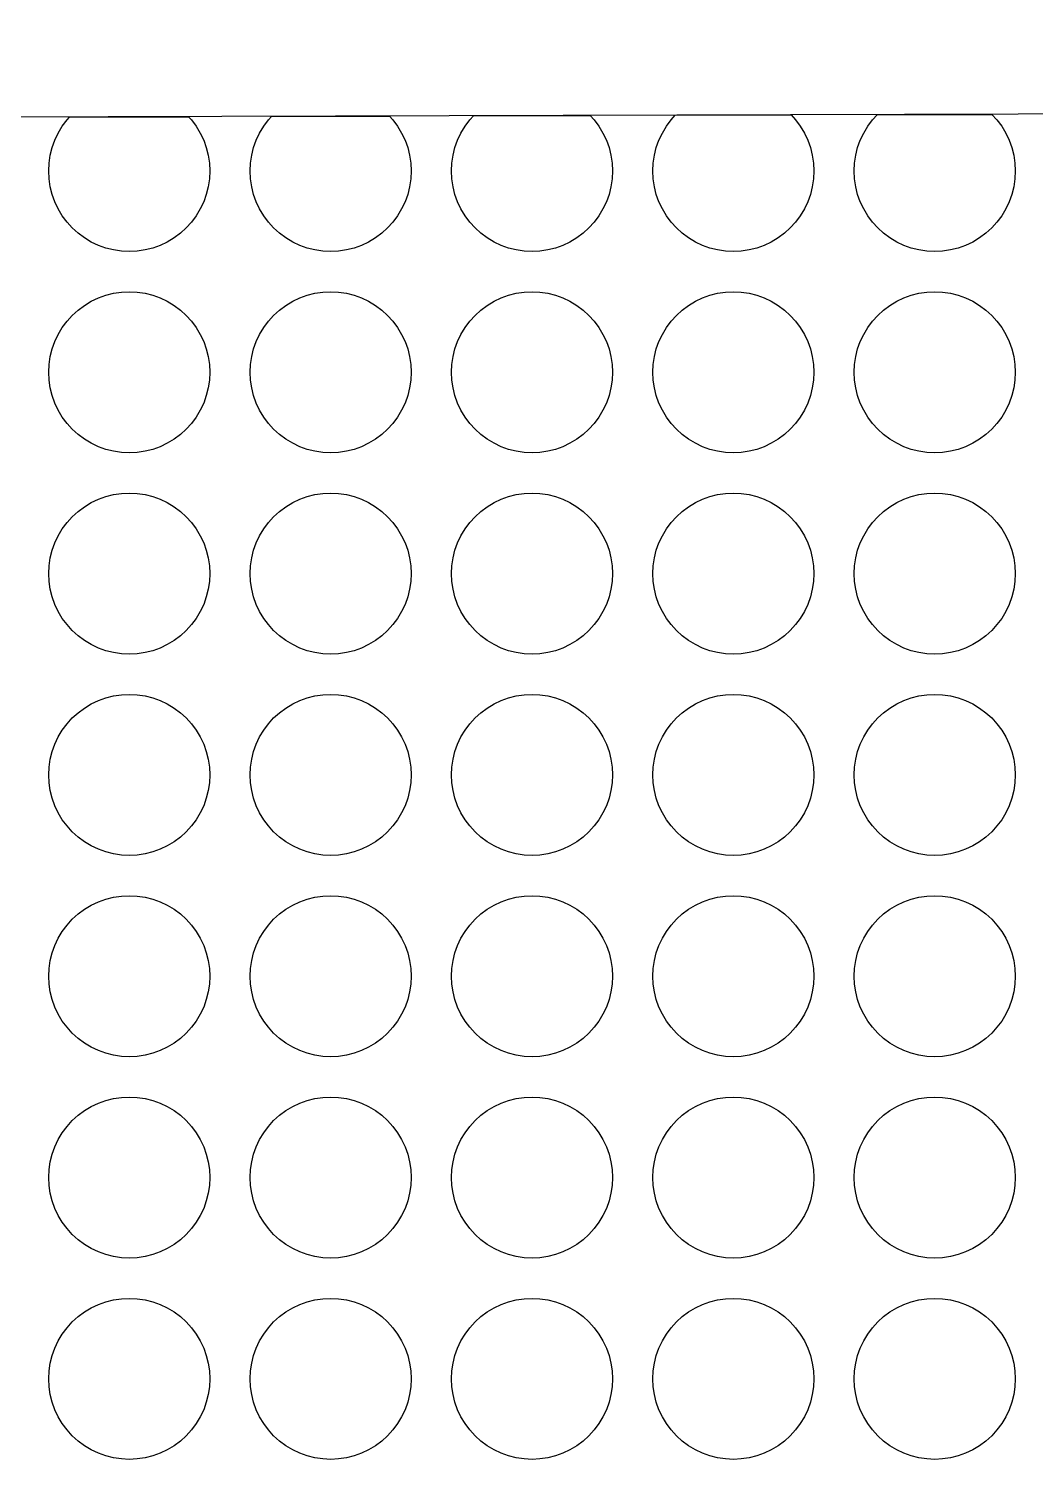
# Model space of a CAD drawing. Header units: millimetres. Extents: x 13 to 136, y -291 to -203.
# Drawn here: x 50.22 to 62.72, y -228.59 to -210.82 of the extents above; entities that cross this region are included whole.
import ezdxf

# ---------------------------------------------------------------- set-up
doc = ezdxf.new("R2010")
doc.units = ezdxf.units.MM
doc.layers.add('background', color=7, linetype='Continuous')
doc.layers.add('outline_2', color=3, linetype='Continuous')

msp = doc.modelspace()

# ---------------------------------------------------------------- linework, layer by layer
at = {"layer": 'background'}
for points in [[(52.202, -211.917), (52.239, -211.957), (52.297, -212.035), (52.347, -212.12), (52.389, -212.208), (52.422, -212.301), (52.446, -212.396), (52.461, -212.493), (52.466, -212.591), (52.461, -212.689), (52.446, -212.786), (52.422, -212.881), (52.389, -212.974), (52.347, -213.062), (52.297, -213.147), (52.239, -213.225), (52.173, -213.298), (52.1, -213.364), (52.021, -213.422), (51.937, -213.473), (51.848, -213.515), (51.756, -213.548), (51.661, -213.572), (51.564, -213.586), (51.466, -213.591), (51.368, -213.586), (51.27, -213.572), (51.175, -213.548), (51.083, -213.515), (50.994, -213.473), (50.91, -213.422), (50.831, -213.364), (50.758, -213.298), (50.693, -213.225), (50.634, -213.147), (50.584, -213.062), (50.542, -212.974), (50.509, -212.881), (50.485, -212.786), (50.47, -212.689), (50.466, -212.591), (50.47, -212.493), (50.485, -212.396), (50.509, -212.301), (50.542, -212.208), (50.584, -212.12), (50.634, -212.035), (50.693, -211.957), (50.725, -211.921)], [(54.696, -211.909), (54.739, -211.957), (54.797, -212.035), (54.847, -212.12), (54.889, -212.208), (54.922, -212.301), (54.946, -212.396), (54.961, -212.493), (54.966, -212.591), (54.961, -212.689), (54.946, -212.786), (54.922, -212.881), (54.889, -212.974), (54.847, -213.062), (54.797, -213.147), (54.739, -213.225), (54.673, -213.298), (54.6, -213.364), (54.521, -213.422), (54.437, -213.473), (54.348, -213.515), (54.256, -213.548), (54.161, -213.572), (54.064, -213.586), (53.966, -213.591), (53.868, -213.586), (53.77, -213.572), (53.675, -213.548), (53.583, -213.515), (53.494, -213.473), (53.41, -213.422), (53.331, -213.364), (53.258, -213.298), (53.193, -213.225), (53.134, -213.147), (53.084, -213.062), (53.042, -212.974), (53.009, -212.881), (52.985, -212.786), (52.97, -212.689), (52.966, -212.591), (52.97, -212.493), (52.985, -212.396), (53.009, -212.301), (53.042, -212.208), (53.084, -212.12), (53.134, -212.035), (53.193, -211.957), (53.232, -211.914)], [(57.189, -211.902), (57.239, -211.957), (57.297, -212.035), (57.347, -212.12), (57.389, -212.208), (57.422, -212.301), (57.446, -212.396), (57.461, -212.493), (57.466, -212.591), (57.461, -212.689), (57.446, -212.786), (57.422, -212.881), (57.389, -212.974), (57.347, -213.062), (57.297, -213.147), (57.239, -213.225), (57.173, -213.298), (57.1, -213.364), (57.021, -213.422), (56.937, -213.473), (56.848, -213.515), (56.756, -213.548), (56.661, -213.572), (56.564, -213.586), (56.466, -213.591), (56.368, -213.586), (56.27, -213.572), (56.175, -213.548), (56.083, -213.515), (55.994, -213.473), (55.91, -213.422), (55.831, -213.364), (55.758, -213.298), (55.693, -213.225), (55.634, -213.147), (55.584, -213.062), (55.542, -212.974), (55.509, -212.881), (55.485, -212.786), (55.47, -212.689), (55.466, -212.591), (55.47, -212.493), (55.485, -212.396), (55.509, -212.301), (55.542, -212.208), (55.584, -212.12), (55.634, -212.035), (55.693, -211.957), (55.738, -211.906)], [(59.683, -211.895), (59.739, -211.957), (59.797, -212.035), (59.847, -212.12), (59.889, -212.208), (59.922, -212.301), (59.946, -212.396), (59.961, -212.493), (59.966, -212.591), (59.961, -212.689), (59.946, -212.786), (59.922, -212.881), (59.889, -212.974), (59.847, -213.062), (59.797, -213.147), (59.739, -213.225), (59.673, -213.298), (59.6, -213.364), (59.521, -213.422), (59.437, -213.473), (59.348, -213.515), (59.256, -213.548), (59.161, -213.572), (59.064, -213.586), (58.966, -213.591), (58.868, -213.586), (58.77, -213.572), (58.675, -213.548), (58.583, -213.515), (58.494, -213.473), (58.41, -213.422), (58.331, -213.364), (58.258, -213.298), (58.193, -213.225), (58.134, -213.147), (58.084, -213.062), (58.042, -212.974), (58.009, -212.881), (57.985, -212.786), (57.97, -212.689), (57.966, -212.591), (57.97, -212.493), (57.985, -212.396), (58.009, -212.301), (58.042, -212.208), (58.084, -212.12), (58.134, -212.035), (58.193, -211.957), (58.245, -211.899)], [(62.176, -211.888), (62.239, -211.957), (62.297, -212.035), (62.347, -212.12), (62.389, -212.208), (62.422, -212.301), (62.446, -212.396), (62.461, -212.493), (62.466, -212.591), (62.461, -212.689), (62.446, -212.786), (62.422, -212.881), (62.389, -212.974), (62.347, -213.062), (62.297, -213.147), (62.239, -213.225), (62.173, -213.298), (62.1, -213.364), (62.021, -213.422), (61.937, -213.473), (61.848, -213.515), (61.756, -213.548), (61.661, -213.572), (61.564, -213.586), (61.466, -213.591), (61.368, -213.586), (61.27, -213.572), (61.175, -213.548), (61.083, -213.515), (60.994, -213.473), (60.91, -213.422), (60.831, -213.364), (60.758, -213.298), (60.693, -213.225), (60.634, -213.147), (60.584, -213.062), (60.542, -212.974), (60.509, -212.881), (60.485, -212.786), (60.47, -212.689), (60.466, -212.591), (60.47, -212.493), (60.485, -212.396), (60.509, -212.301), (60.542, -212.208), (60.584, -212.12), (60.634, -212.035), (60.693, -211.957), (60.751, -211.892)], [(52.466, -215.091), (52.461, -215.189), (52.446, -215.286), (52.422, -215.381), (52.389, -215.474), (52.347, -215.562), (52.297, -215.647), (52.239, -215.725), (52.173, -215.798), (52.1, -215.864), (52.021, -215.922), (51.937, -215.973), (51.848, -216.015), (51.756, -216.048), (51.661, -216.072), (51.564, -216.086), (51.466, -216.091), (51.368, -216.086), (51.27, -216.072), (51.175, -216.048), (51.083, -216.015), (50.994, -215.973), (50.91, -215.922), (50.831, -215.864), (50.758, -215.798), (50.693, -215.725), (50.634, -215.647), (50.584, -215.562), (50.542, -215.474), (50.509, -215.381), (50.485, -215.286), (50.47, -215.189), (50.466, -215.091), (50.47, -214.993), (50.485, -214.896), (50.509, -214.801), (50.542, -214.708), (50.584, -214.62), (50.634, -214.535), (50.693, -214.457), (50.758, -214.384), (50.831, -214.318), (50.91, -214.26), (50.994, -214.209), (51.083, -214.167), (51.175, -214.134), (51.27, -214.11), (51.368, -214.096), (51.466, -214.091), (51.564, -214.096), (51.661, -214.11), (51.756, -214.134), (51.848, -214.167), (51.937, -214.209), (52.021, -214.26), (52.1, -214.318), (52.173, -214.384), (52.239, -214.457), (52.297, -214.535), (52.347, -214.62), (52.389, -214.708), (52.422, -214.801), (52.446, -214.896), (52.461, -214.993)], [(54.966, -215.091), (54.961, -215.189), (54.946, -215.286), (54.922, -215.381), (54.889, -215.474), (54.847, -215.562), (54.797, -215.647), (54.739, -215.725), (54.673, -215.798), (54.6, -215.864), (54.521, -215.922), (54.437, -215.973), (54.348, -216.015), (54.256, -216.048), (54.161, -216.072), (54.064, -216.086), (53.966, -216.091), (53.868, -216.086), (53.77, -216.072), (53.675, -216.048), (53.583, -216.015), (53.494, -215.973), (53.41, -215.922), (53.331, -215.864), (53.258, -215.798), (53.193, -215.725), (53.134, -215.647), (53.084, -215.562), (53.042, -215.474), (53.009, -215.381), (52.985, -215.286), (52.97, -215.189), (52.966, -215.091), (52.97, -214.993), (52.985, -214.896), (53.009, -214.801), (53.042, -214.708), (53.084, -214.62), (53.134, -214.535), (53.193, -214.457), (53.258, -214.384), (53.331, -214.318), (53.41, -214.26), (53.494, -214.209), (53.583, -214.167), (53.675, -214.134), (53.77, -214.11), (53.868, -214.096), (53.966, -214.091), (54.064, -214.096), (54.161, -214.11), (54.256, -214.134), (54.348, -214.167), (54.437, -214.209), (54.521, -214.26), (54.6, -214.318), (54.673, -214.384), (54.739, -214.457), (54.797, -214.535), (54.847, -214.62), (54.889, -214.708), (54.922, -214.801), (54.946, -214.896), (54.961, -214.993)], [(57.466, -215.091), (57.461, -215.189), (57.446, -215.286), (57.422, -215.381), (57.389, -215.474), (57.347, -215.562), (57.297, -215.647), (57.239, -215.725), (57.173, -215.798), (57.1, -215.864), (57.021, -215.922), (56.937, -215.973), (56.848, -216.015), (56.756, -216.048), (56.661, -216.072), (56.564, -216.086), (56.466, -216.091), (56.368, -216.086), (56.27, -216.072), (56.175, -216.048), (56.083, -216.015), (55.994, -215.973), (55.91, -215.922), (55.831, -215.864), (55.758, -215.798), (55.693, -215.725), (55.634, -215.647), (55.584, -215.562), (55.542, -215.474), (55.509, -215.381), (55.485, -215.286), (55.47, -215.189), (55.466, -215.091), (55.47, -214.993), (55.485, -214.896), (55.509, -214.801), (55.542, -214.708), (55.584, -214.62), (55.634, -214.535), (55.693, -214.457), (55.758, -214.384), (55.831, -214.318), (55.91, -214.26), (55.994, -214.209), (56.083, -214.167), (56.175, -214.134), (56.27, -214.11), (56.368, -214.096), (56.466, -214.091), (56.564, -214.096), (56.661, -214.11), (56.756, -214.134), (56.848, -214.167), (56.937, -214.209), (57.021, -214.26), (57.1, -214.318), (57.173, -214.384), (57.239, -214.457), (57.297, -214.535), (57.347, -214.62), (57.389, -214.708), (57.422, -214.801), (57.446, -214.896), (57.461, -214.993)], [(59.966, -215.091), (59.961, -215.189), (59.946, -215.286), (59.922, -215.381), (59.889, -215.474), (59.847, -215.562), (59.797, -215.647), (59.739, -215.725), (59.673, -215.798), (59.6, -215.864), (59.521, -215.922), (59.437, -215.973), (59.348, -216.015), (59.256, -216.048), (59.161, -216.072), (59.064, -216.086), (58.966, -216.091), (58.868, -216.086), (58.77, -216.072), (58.675, -216.048), (58.583, -216.015), (58.494, -215.973), (58.41, -215.922), (58.331, -215.864), (58.258, -215.798), (58.193, -215.725), (58.134, -215.647), (58.084, -215.562), (58.042, -215.474), (58.009, -215.381), (57.985, -215.286), (57.97, -215.189), (57.966, -215.091), (57.97, -214.993), (57.985, -214.896), (58.009, -214.801), (58.042, -214.708), (58.084, -214.62), (58.134, -214.535), (58.193, -214.457), (58.258, -214.384), (58.331, -214.318), (58.41, -214.26), (58.494, -214.209), (58.583, -214.167), (58.675, -214.134), (58.77, -214.11), (58.868, -214.096), (58.966, -214.091), (59.064, -214.096), (59.161, -214.11), (59.256, -214.134), (59.348, -214.167), (59.437, -214.209), (59.521, -214.26), (59.6, -214.318), (59.673, -214.384), (59.739, -214.457), (59.797, -214.535), (59.847, -214.62), (59.889, -214.708), (59.922, -214.801), (59.946, -214.896), (59.961, -214.993)], [(62.466, -215.091), (62.461, -215.189), (62.446, -215.286), (62.422, -215.381), (62.389, -215.474), (62.347, -215.562), (62.297, -215.647), (62.239, -215.725), (62.173, -215.798), (62.1, -215.864), (62.021, -215.922), (61.937, -215.973), (61.848, -216.015), (61.756, -216.048), (61.661, -216.072), (61.564, -216.086), (61.466, -216.091), (61.368, -216.086), (61.27, -216.072), (61.175, -216.048), (61.083, -216.015), (60.994, -215.973), (60.91, -215.922), (60.831, -215.864), (60.758, -215.798), (60.693, -215.725), (60.634, -215.647), (60.584, -215.562), (60.542, -215.474), (60.509, -215.381), (60.485, -215.286), (60.47, -215.189), (60.466, -215.091), (60.47, -214.993), (60.485, -214.896), (60.509, -214.801), (60.542, -214.708), (60.584, -214.62), (60.634, -214.535), (60.693, -214.457), (60.758, -214.384), (60.831, -214.318), (60.91, -214.26), (60.994, -214.209), (61.083, -214.167), (61.175, -214.134), (61.27, -214.11), (61.368, -214.096), (61.466, -214.091), (61.564, -214.096), (61.661, -214.11), (61.756, -214.134), (61.848, -214.167), (61.937, -214.209), (62.021, -214.26), (62.1, -214.318), (62.173, -214.384), (62.239, -214.457), (62.297, -214.535), (62.347, -214.62), (62.389, -214.708), (62.422, -214.801), (62.446, -214.896), (62.461, -214.993)], [(52.466, -217.591), (52.461, -217.689), (52.446, -217.786), (52.422, -217.881), (52.389, -217.974), (52.347, -218.062), (52.297, -218.147), (52.239, -218.225), (52.173, -218.298), (52.1, -218.364), (52.021, -218.422), (51.937, -218.473), (51.848, -218.515), (51.756, -218.548), (51.661, -218.572), (51.564, -218.586), (51.466, -218.591), (51.368, -218.586), (51.27, -218.572), (51.175, -218.548), (51.083, -218.515), (50.994, -218.473), (50.91, -218.422), (50.831, -218.364), (50.758, -218.298), (50.693, -218.225), (50.634, -218.147), (50.584, -218.062), (50.542, -217.974), (50.509, -217.881), (50.485, -217.786), (50.47, -217.689), (50.466, -217.591), (50.47, -217.493), (50.485, -217.396), (50.509, -217.301), (50.542, -217.208), (50.584, -217.12), (50.634, -217.035), (50.693, -216.957), (50.758, -216.884), (50.831, -216.818), (50.91, -216.76), (50.994, -216.709), (51.083, -216.667), (51.175, -216.634), (51.27, -216.61), (51.368, -216.596), (51.466, -216.591), (51.564, -216.596), (51.661, -216.61), (51.756, -216.634), (51.848, -216.667), (51.937, -216.709), (52.021, -216.76), (52.1, -216.818), (52.173, -216.884), (52.239, -216.957), (52.297, -217.035), (52.347, -217.12), (52.389, -217.208), (52.422, -217.301), (52.446, -217.396), (52.461, -217.493)], [(54.966, -217.591), (54.961, -217.689), (54.946, -217.786), (54.922, -217.881), (54.889, -217.974), (54.847, -218.062), (54.797, -218.147), (54.739, -218.225), (54.673, -218.298), (54.6, -218.364), (54.521, -218.422), (54.437, -218.473), (54.348, -218.515), (54.256, -218.548), (54.161, -218.572), (54.064, -218.586), (53.966, -218.591), (53.868, -218.586), (53.77, -218.572), (53.675, -218.548), (53.583, -218.515), (53.494, -218.473), (53.41, -218.422), (53.331, -218.364), (53.258, -218.298), (53.193, -218.225), (53.134, -218.147), (53.084, -218.062), (53.042, -217.974), (53.009, -217.881), (52.985, -217.786), (52.97, -217.689), (52.966, -217.591), (52.97, -217.493), (52.985, -217.396), (53.009, -217.301), (53.042, -217.208), (53.084, -217.12), (53.134, -217.035), (53.193, -216.957), (53.258, -216.884), (53.331, -216.818), (53.41, -216.76), (53.494, -216.709), (53.583, -216.667), (53.675, -216.634), (53.77, -216.61), (53.868, -216.596), (53.966, -216.591), (54.064, -216.596), (54.161, -216.61), (54.256, -216.634), (54.348, -216.667), (54.437, -216.709), (54.521, -216.76), (54.6, -216.818), (54.673, -216.884), (54.739, -216.957), (54.797, -217.035), (54.847, -217.12), (54.889, -217.208), (54.922, -217.301), (54.946, -217.396), (54.961, -217.493)], [(57.466, -217.591), (57.461, -217.689), (57.446, -217.786), (57.422, -217.881), (57.389, -217.974), (57.347, -218.062), (57.297, -218.147), (57.239, -218.225), (57.173, -218.298), (57.1, -218.364), (57.021, -218.422), (56.937, -218.473), (56.848, -218.515), (56.756, -218.548), (56.661, -218.572), (56.564, -218.586), (56.466, -218.591), (56.368, -218.586), (56.27, -218.572), (56.175, -218.548), (56.083, -218.515), (55.994, -218.473), (55.91, -218.422), (55.831, -218.364), (55.758, -218.298), (55.693, -218.225), (55.634, -218.147), (55.584, -218.062), (55.542, -217.974), (55.509, -217.881), (55.485, -217.786), (55.47, -217.689), (55.466, -217.591), (55.47, -217.493), (55.485, -217.396), (55.509, -217.301), (55.542, -217.208), (55.584, -217.12), (55.634, -217.035), (55.693, -216.957), (55.758, -216.884), (55.831, -216.818), (55.91, -216.76), (55.994, -216.709), (56.083, -216.667), (56.175, -216.634), (56.27, -216.61), (56.368, -216.596), (56.466, -216.591), (56.564, -216.596), (56.661, -216.61), (56.756, -216.634), (56.848, -216.667), (56.937, -216.709), (57.021, -216.76), (57.1, -216.818), (57.173, -216.884), (57.239, -216.957), (57.297, -217.035), (57.347, -217.12), (57.389, -217.208), (57.422, -217.301), (57.446, -217.396), (57.461, -217.493)], [(59.966, -217.591), (59.961, -217.689), (59.946, -217.786), (59.922, -217.881), (59.889, -217.974), (59.847, -218.062), (59.797, -218.147), (59.739, -218.225), (59.673, -218.298), (59.6, -218.364), (59.521, -218.422), (59.437, -218.473), (59.348, -218.515), (59.256, -218.548), (59.161, -218.572), (59.064, -218.586), (58.966, -218.591), (58.868, -218.586), (58.77, -218.572), (58.675, -218.548), (58.583, -218.515), (58.494, -218.473), (58.41, -218.422), (58.331, -218.364), (58.258, -218.298), (58.193, -218.225), (58.134, -218.147), (58.084, -218.062), (58.042, -217.974), (58.009, -217.881), (57.985, -217.786), (57.97, -217.689), (57.966, -217.591), (57.97, -217.493), (57.985, -217.396), (58.009, -217.301), (58.042, -217.208), (58.084, -217.12), (58.134, -217.035), (58.193, -216.957), (58.258, -216.884), (58.331, -216.818), (58.41, -216.76), (58.494, -216.709), (58.583, -216.667), (58.675, -216.634), (58.77, -216.61), (58.868, -216.596), (58.966, -216.591), (59.064, -216.596), (59.161, -216.61), (59.256, -216.634), (59.348, -216.667), (59.437, -216.709), (59.521, -216.76), (59.6, -216.818), (59.673, -216.884), (59.739, -216.957), (59.797, -217.035), (59.847, -217.12), (59.889, -217.208), (59.922, -217.301), (59.946, -217.396), (59.961, -217.493)], [(62.466, -217.591), (62.461, -217.689), (62.446, -217.786), (62.422, -217.881), (62.389, -217.974), (62.347, -218.062), (62.297, -218.147), (62.239, -218.225), (62.173, -218.298), (62.1, -218.364), (62.021, -218.422), (61.937, -218.473), (61.848, -218.515), (61.756, -218.548), (61.661, -218.572), (61.564, -218.586), (61.466, -218.591), (61.368, -218.586), (61.27, -218.572), (61.175, -218.548), (61.083, -218.515), (60.994, -218.473), (60.91, -218.422), (60.831, -218.364), (60.758, -218.298), (60.693, -218.225), (60.634, -218.147), (60.584, -218.062), (60.542, -217.974), (60.509, -217.881), (60.485, -217.786), (60.47, -217.689), (60.466, -217.591), (60.47, -217.493), (60.485, -217.396), (60.509, -217.301), (60.542, -217.208), (60.584, -217.12), (60.634, -217.035), (60.693, -216.957), (60.758, -216.884), (60.831, -216.818), (60.91, -216.76), (60.994, -216.709), (61.083, -216.667), (61.175, -216.634), (61.27, -216.61), (61.368, -216.596), (61.466, -216.591), (61.564, -216.596), (61.661, -216.61), (61.756, -216.634), (61.848, -216.667), (61.937, -216.709), (62.021, -216.76), (62.1, -216.818), (62.173, -216.884), (62.239, -216.957), (62.297, -217.035), (62.347, -217.12), (62.389, -217.208), (62.422, -217.301), (62.446, -217.396), (62.461, -217.493)], [(52.466, -220.091), (52.461, -220.189), (52.446, -220.286), (52.422, -220.381), (52.389, -220.474), (52.347, -220.562), (52.297, -220.647), (52.239, -220.725), (52.173, -220.798), (52.1, -220.864), (52.021, -220.922), (51.937, -220.973), (51.848, -221.015), (51.756, -221.048), (51.661, -221.072), (51.564, -221.086), (51.466, -221.091), (51.368, -221.086), (51.27, -221.072), (51.175, -221.048), (51.083, -221.015), (50.994, -220.973), (50.91, -220.922), (50.831, -220.864), (50.758, -220.798), (50.693, -220.725), (50.634, -220.647), (50.584, -220.562), (50.542, -220.474), (50.509, -220.381), (50.485, -220.286), (50.47, -220.189), (50.466, -220.091), (50.47, -219.993), (50.485, -219.896), (50.509, -219.801), (50.542, -219.708), (50.584, -219.62), (50.634, -219.535), (50.693, -219.457), (50.758, -219.384), (50.831, -219.318), (50.91, -219.26), (50.994, -219.209), (51.083, -219.167), (51.175, -219.134), (51.27, -219.11), (51.368, -219.096), (51.466, -219.091), (51.564, -219.096), (51.661, -219.11), (51.756, -219.134), (51.848, -219.167), (51.937, -219.209), (52.021, -219.26), (52.1, -219.318), (52.173, -219.384), (52.239, -219.457), (52.297, -219.535), (52.347, -219.62), (52.389, -219.708), (52.422, -219.801), (52.446, -219.896), (52.461, -219.993)], [(54.966, -220.091), (54.961, -220.189), (54.946, -220.286), (54.922, -220.381), (54.889, -220.474), (54.847, -220.562), (54.797, -220.647), (54.739, -220.725), (54.673, -220.798), (54.6, -220.864), (54.521, -220.922), (54.437, -220.973), (54.348, -221.015), (54.256, -221.048), (54.161, -221.072), (54.064, -221.086), (53.966, -221.091), (53.868, -221.086), (53.77, -221.072), (53.675, -221.048), (53.583, -221.015), (53.494, -220.973), (53.41, -220.922), (53.331, -220.864), (53.258, -220.798), (53.193, -220.725), (53.134, -220.647), (53.084, -220.562), (53.042, -220.474), (53.009, -220.381), (52.985, -220.286), (52.97, -220.189), (52.966, -220.091), (52.97, -219.993), (52.985, -219.896), (53.009, -219.801), (53.042, -219.708), (53.084, -219.62), (53.134, -219.535), (53.193, -219.457), (53.258, -219.384), (53.331, -219.318), (53.41, -219.26), (53.494, -219.209), (53.583, -219.167), (53.675, -219.134), (53.77, -219.11), (53.868, -219.096), (53.966, -219.091), (54.064, -219.096), (54.161, -219.11), (54.256, -219.134), (54.348, -219.167), (54.437, -219.209), (54.521, -219.26), (54.6, -219.318), (54.673, -219.384), (54.739, -219.457), (54.797, -219.535), (54.847, -219.62), (54.889, -219.708), (54.922, -219.801), (54.946, -219.896), (54.961, -219.993)], [(57.466, -220.091), (57.461, -220.189), (57.446, -220.286), (57.422, -220.381), (57.389, -220.474), (57.347, -220.562), (57.297, -220.647), (57.239, -220.725), (57.173, -220.798), (57.1, -220.864), (57.021, -220.922), (56.937, -220.973), (56.848, -221.015), (56.756, -221.048), (56.661, -221.072), (56.564, -221.086), (56.466, -221.091), (56.368, -221.086), (56.27, -221.072), (56.175, -221.048), (56.083, -221.015), (55.994, -220.973), (55.91, -220.922), (55.831, -220.864), (55.758, -220.798), (55.693, -220.725), (55.634, -220.647), (55.584, -220.562), (55.542, -220.474), (55.509, -220.381), (55.485, -220.286), (55.47, -220.189), (55.466, -220.091), (55.47, -219.993), (55.485, -219.896), (55.509, -219.801), (55.542, -219.708), (55.584, -219.62), (55.634, -219.535), (55.693, -219.457), (55.758, -219.384), (55.831, -219.318), (55.91, -219.26), (55.994, -219.209), (56.083, -219.167), (56.175, -219.134), (56.27, -219.11), (56.368, -219.096), (56.466, -219.091), (56.564, -219.096), (56.661, -219.11), (56.756, -219.134), (56.848, -219.167), (56.937, -219.209), (57.021, -219.26), (57.1, -219.318), (57.173, -219.384), (57.239, -219.457), (57.297, -219.535), (57.347, -219.62), (57.389, -219.708), (57.422, -219.801), (57.446, -219.896), (57.461, -219.993)], [(59.966, -220.091), (59.961, -220.189), (59.946, -220.286), (59.922, -220.381), (59.889, -220.474), (59.847, -220.562), (59.797, -220.647), (59.739, -220.725), (59.673, -220.798), (59.6, -220.864), (59.521, -220.922), (59.437, -220.973), (59.348, -221.015), (59.256, -221.048), (59.161, -221.072), (59.064, -221.086), (58.966, -221.091), (58.868, -221.086), (58.77, -221.072), (58.675, -221.048), (58.583, -221.015), (58.494, -220.973), (58.41, -220.922), (58.331, -220.864), (58.258, -220.798), (58.193, -220.725), (58.134, -220.647), (58.084, -220.562), (58.042, -220.474), (58.009, -220.381), (57.985, -220.286), (57.97, -220.189), (57.966, -220.091), (57.97, -219.993), (57.985, -219.896), (58.009, -219.801), (58.042, -219.708), (58.084, -219.62), (58.134, -219.535), (58.193, -219.457), (58.258, -219.384), (58.331, -219.318), (58.41, -219.26), (58.494, -219.209), (58.583, -219.167), (58.675, -219.134), (58.77, -219.11), (58.868, -219.096), (58.966, -219.091), (59.064, -219.096), (59.161, -219.11), (59.256, -219.134), (59.348, -219.167), (59.437, -219.209), (59.521, -219.26), (59.6, -219.318), (59.673, -219.384), (59.739, -219.457), (59.797, -219.535), (59.847, -219.62), (59.889, -219.708), (59.922, -219.801), (59.946, -219.896), (59.961, -219.993)], [(62.466, -220.091), (62.461, -220.189), (62.446, -220.286), (62.422, -220.381), (62.389, -220.474), (62.347, -220.562), (62.297, -220.647), (62.239, -220.725), (62.173, -220.798), (62.1, -220.864), (62.021, -220.922), (61.937, -220.973), (61.848, -221.015), (61.756, -221.048), (61.661, -221.072), (61.564, -221.086), (61.466, -221.091), (61.368, -221.086), (61.27, -221.072), (61.175, -221.048), (61.083, -221.015), (60.994, -220.973), (60.91, -220.922), (60.831, -220.864), (60.758, -220.798), (60.693, -220.725), (60.634, -220.647), (60.584, -220.562), (60.542, -220.474), (60.509, -220.381), (60.485, -220.286), (60.47, -220.189), (60.466, -220.091), (60.47, -219.993), (60.485, -219.896), (60.509, -219.801), (60.542, -219.708), (60.584, -219.62), (60.634, -219.535), (60.693, -219.457), (60.758, -219.384), (60.831, -219.318), (60.91, -219.26), (60.994, -219.209), (61.083, -219.167), (61.175, -219.134), (61.27, -219.11), (61.368, -219.096), (61.466, -219.091), (61.564, -219.096), (61.661, -219.11), (61.756, -219.134), (61.848, -219.167), (61.937, -219.209), (62.021, -219.26), (62.1, -219.318), (62.173, -219.384), (62.239, -219.457), (62.297, -219.535), (62.347, -219.62), (62.389, -219.708), (62.422, -219.801), (62.446, -219.896), (62.461, -219.993)], [(52.466, -222.591), (52.461, -222.689), (52.446, -222.786), (52.422, -222.881), (52.389, -222.974), (52.347, -223.062), (52.297, -223.147), (52.239, -223.225), (52.173, -223.298), (52.1, -223.364), (52.021, -223.422), (51.937, -223.473), (51.848, -223.515), (51.756, -223.548), (51.661, -223.572), (51.564, -223.586), (51.466, -223.591), (51.368, -223.586), (51.27, -223.572), (51.175, -223.548), (51.083, -223.515), (50.994, -223.473), (50.91, -223.422), (50.831, -223.364), (50.758, -223.298), (50.693, -223.225), (50.634, -223.147), (50.584, -223.062), (50.542, -222.974), (50.509, -222.881), (50.485, -222.786), (50.47, -222.689), (50.466, -222.591), (50.47, -222.493), (50.485, -222.396), (50.509, -222.301), (50.542, -222.208), (50.584, -222.12), (50.634, -222.035), (50.693, -221.957), (50.758, -221.884), (50.831, -221.818), (50.91, -221.76), (50.994, -221.709), (51.083, -221.667), (51.175, -221.634), (51.27, -221.61), (51.368, -221.596), (51.466, -221.591), (51.564, -221.596), (51.661, -221.61), (51.756, -221.634), (51.848, -221.667), (51.937, -221.709), (52.021, -221.76), (52.1, -221.818), (52.173, -221.884), (52.239, -221.957), (52.297, -222.035), (52.347, -222.12), (52.389, -222.208), (52.422, -222.301), (52.446, -222.396), (52.461, -222.493)], [(54.966, -222.591), (54.961, -222.689), (54.946, -222.786), (54.922, -222.881), (54.889, -222.974), (54.847, -223.062), (54.797, -223.147), (54.739, -223.225), (54.673, -223.298), (54.6, -223.364), (54.521, -223.422), (54.437, -223.473), (54.348, -223.515), (54.256, -223.548), (54.161, -223.572), (54.064, -223.586), (53.966, -223.591), (53.868, -223.586), (53.77, -223.572), (53.675, -223.548), (53.583, -223.515), (53.494, -223.473), (53.41, -223.422), (53.331, -223.364), (53.258, -223.298), (53.193, -223.225), (53.134, -223.147), (53.084, -223.062), (53.042, -222.974), (53.009, -222.881), (52.985, -222.786), (52.97, -222.689), (52.966, -222.591), (52.97, -222.493), (52.985, -222.396), (53.009, -222.301), (53.042, -222.208), (53.084, -222.12), (53.134, -222.035), (53.193, -221.957), (53.258, -221.884), (53.331, -221.818), (53.41, -221.76), (53.494, -221.709), (53.583, -221.667), (53.675, -221.634), (53.77, -221.61), (53.868, -221.596), (53.966, -221.591), (54.064, -221.596), (54.161, -221.61), (54.256, -221.634), (54.348, -221.667), (54.437, -221.709), (54.521, -221.76), (54.6, -221.818), (54.673, -221.884), (54.739, -221.957), (54.797, -222.035), (54.847, -222.12), (54.889, -222.208), (54.922, -222.301), (54.946, -222.396), (54.961, -222.493)], [(57.466, -222.591), (57.461, -222.689), (57.446, -222.786), (57.422, -222.881), (57.389, -222.974), (57.347, -223.062), (57.297, -223.147), (57.239, -223.225), (57.173, -223.298), (57.1, -223.364), (57.021, -223.422), (56.937, -223.473), (56.848, -223.515), (56.756, -223.548), (56.661, -223.572), (56.564, -223.586), (56.466, -223.591), (56.368, -223.586), (56.27, -223.572), (56.175, -223.548), (56.083, -223.515), (55.994, -223.473), (55.91, -223.422), (55.831, -223.364), (55.758, -223.298), (55.693, -223.225), (55.634, -223.147), (55.584, -223.062), (55.542, -222.974), (55.509, -222.881), (55.485, -222.786), (55.47, -222.689), (55.466, -222.591), (55.47, -222.493), (55.485, -222.396), (55.509, -222.301), (55.542, -222.208), (55.584, -222.12), (55.634, -222.035), (55.693, -221.957), (55.758, -221.884), (55.831, -221.818), (55.91, -221.76), (55.994, -221.709), (56.083, -221.667), (56.175, -221.634), (56.27, -221.61), (56.368, -221.596), (56.466, -221.591), (56.564, -221.596), (56.661, -221.61), (56.756, -221.634), (56.848, -221.667), (56.937, -221.709), (57.021, -221.76), (57.1, -221.818), (57.173, -221.884), (57.239, -221.957), (57.297, -222.035), (57.347, -222.12), (57.389, -222.208), (57.422, -222.301), (57.446, -222.396), (57.461, -222.493)], [(59.966, -222.591), (59.961, -222.689), (59.946, -222.786), (59.922, -222.881), (59.889, -222.974), (59.847, -223.062), (59.797, -223.147), (59.739, -223.225), (59.673, -223.298), (59.6, -223.364), (59.521, -223.422), (59.437, -223.473), (59.348, -223.515), (59.256, -223.548), (59.161, -223.572), (59.064, -223.586), (58.966, -223.591), (58.868, -223.586), (58.77, -223.572), (58.675, -223.548), (58.583, -223.515), (58.494, -223.473), (58.41, -223.422), (58.331, -223.364), (58.258, -223.298), (58.193, -223.225), (58.134, -223.147), (58.084, -223.062), (58.042, -222.974), (58.009, -222.881), (57.985, -222.786), (57.97, -222.689), (57.966, -222.591), (57.97, -222.493), (57.985, -222.396), (58.009, -222.301), (58.042, -222.208), (58.084, -222.12), (58.134, -222.035), (58.193, -221.957), (58.258, -221.884), (58.331, -221.818), (58.41, -221.76), (58.494, -221.709), (58.583, -221.667), (58.675, -221.634), (58.77, -221.61), (58.868, -221.596), (58.966, -221.591), (59.064, -221.596), (59.161, -221.61), (59.256, -221.634), (59.348, -221.667), (59.437, -221.709), (59.521, -221.76), (59.6, -221.818), (59.673, -221.884), (59.739, -221.957), (59.797, -222.035), (59.847, -222.12), (59.889, -222.208), (59.922, -222.301), (59.946, -222.396), (59.961, -222.493)], [(62.466, -222.591), (62.461, -222.689), (62.446, -222.786), (62.422, -222.881), (62.389, -222.974), (62.347, -223.062), (62.297, -223.147), (62.239, -223.225), (62.173, -223.298), (62.1, -223.364), (62.021, -223.422), (61.937, -223.473), (61.848, -223.515), (61.756, -223.548), (61.661, -223.572), (61.564, -223.586), (61.466, -223.591), (61.368, -223.586), (61.27, -223.572), (61.175, -223.548), (61.083, -223.515), (60.994, -223.473), (60.91, -223.422), (60.831, -223.364), (60.758, -223.298), (60.693, -223.225), (60.634, -223.147), (60.584, -223.062), (60.542, -222.974), (60.509, -222.881), (60.485, -222.786), (60.47, -222.689), (60.466, -222.591), (60.47, -222.493), (60.485, -222.396), (60.509, -222.301), (60.542, -222.208), (60.584, -222.12), (60.634, -222.035), (60.693, -221.957), (60.758, -221.884), (60.831, -221.818), (60.91, -221.76), (60.994, -221.709), (61.083, -221.667), (61.175, -221.634), (61.27, -221.61), (61.368, -221.596), (61.466, -221.591), (61.564, -221.596), (61.661, -221.61), (61.756, -221.634), (61.848, -221.667), (61.937, -221.709), (62.021, -221.76), (62.1, -221.818), (62.173, -221.884), (62.239, -221.957), (62.297, -222.035), (62.347, -222.12), (62.389, -222.208), (62.422, -222.301), (62.446, -222.396), (62.461, -222.493)], [(52.466, -225.091), (52.461, -225.189), (52.446, -225.286), (52.422, -225.381), (52.389, -225.474), (52.347, -225.562), (52.297, -225.647), (52.239, -225.725), (52.173, -225.798), (52.1, -225.864), (52.021, -225.922), (51.937, -225.973), (51.848, -226.015), (51.756, -226.048), (51.661, -226.072), (51.564, -226.086), (51.466, -226.091), (51.368, -226.086), (51.27, -226.072), (51.175, -226.048), (51.083, -226.015), (50.994, -225.973), (50.91, -225.922), (50.831, -225.864), (50.758, -225.798), (50.693, -225.725), (50.634, -225.647), (50.584, -225.562), (50.542, -225.474), (50.509, -225.381), (50.485, -225.286), (50.47, -225.189), (50.466, -225.091), (50.47, -224.993), (50.485, -224.896), (50.509, -224.801), (50.542, -224.708), (50.584, -224.62), (50.634, -224.535), (50.693, -224.457), (50.758, -224.384), (50.831, -224.318), (50.91, -224.26), (50.994, -224.209), (51.083, -224.167), (51.175, -224.134), (51.27, -224.11), (51.368, -224.096), (51.466, -224.091), (51.564, -224.096), (51.661, -224.11), (51.756, -224.134), (51.848, -224.167), (51.937, -224.209), (52.021, -224.26), (52.1, -224.318), (52.173, -224.384), (52.239, -224.457), (52.297, -224.535), (52.347, -224.62), (52.389, -224.708), (52.422, -224.801), (52.446, -224.896), (52.461, -224.993)], [(54.966, -225.091), (54.961, -225.189), (54.946, -225.286), (54.922, -225.381), (54.889, -225.474), (54.847, -225.562), (54.797, -225.647), (54.739, -225.725), (54.673, -225.798), (54.6, -225.864), (54.521, -225.922), (54.437, -225.973), (54.348, -226.015), (54.256, -226.048), (54.161, -226.072), (54.064, -226.086), (53.966, -226.091), (53.868, -226.086), (53.77, -226.072), (53.675, -226.048), (53.583, -226.015), (53.494, -225.973), (53.41, -225.922), (53.331, -225.864), (53.258, -225.798), (53.193, -225.725), (53.134, -225.647), (53.084, -225.562), (53.042, -225.474), (53.009, -225.381), (52.985, -225.286), (52.97, -225.189), (52.966, -225.091), (52.97, -224.993), (52.985, -224.896), (53.009, -224.801), (53.042, -224.708), (53.084, -224.62), (53.134, -224.535), (53.193, -224.457), (53.258, -224.384), (53.331, -224.318), (53.41, -224.26), (53.494, -224.209), (53.583, -224.167), (53.675, -224.134), (53.77, -224.11), (53.868, -224.096), (53.966, -224.091), (54.064, -224.096), (54.161, -224.11), (54.256, -224.134), (54.348, -224.167), (54.437, -224.209), (54.521, -224.26), (54.6, -224.318), (54.673, -224.384), (54.739, -224.457), (54.797, -224.535), (54.847, -224.62), (54.889, -224.708), (54.922, -224.801), (54.946, -224.896), (54.961, -224.993)], [(57.466, -225.091), (57.461, -225.189), (57.446, -225.286), (57.422, -225.381), (57.389, -225.474), (57.347, -225.562), (57.297, -225.647), (57.239, -225.725), (57.173, -225.798), (57.1, -225.864), (57.021, -225.922), (56.937, -225.973), (56.848, -226.015), (56.756, -226.048), (56.661, -226.072), (56.564, -226.086), (56.466, -226.091), (56.368, -226.086), (56.27, -226.072), (56.175, -226.048), (56.083, -226.015), (55.994, -225.973), (55.91, -225.922), (55.831, -225.864), (55.758, -225.798), (55.693, -225.725), (55.634, -225.647), (55.584, -225.562), (55.542, -225.474), (55.509, -225.381), (55.485, -225.286), (55.47, -225.189), (55.466, -225.091), (55.47, -224.993), (55.485, -224.896), (55.509, -224.801), (55.542, -224.708), (55.584, -224.62), (55.634, -224.535), (55.693, -224.457), (55.758, -224.384), (55.831, -224.318), (55.91, -224.26), (55.994, -224.209), (56.083, -224.167), (56.175, -224.134), (56.27, -224.11), (56.368, -224.096), (56.466, -224.091), (56.564, -224.096), (56.661, -224.11), (56.756, -224.134), (56.848, -224.167), (56.937, -224.209), (57.021, -224.26), (57.1, -224.318), (57.173, -224.384), (57.239, -224.457), (57.297, -224.535), (57.347, -224.62), (57.389, -224.708), (57.422, -224.801), (57.446, -224.896), (57.461, -224.993)], [(59.966, -225.091), (59.961, -225.189), (59.946, -225.286), (59.922, -225.381), (59.889, -225.474), (59.847, -225.562), (59.797, -225.647), (59.739, -225.725), (59.673, -225.798), (59.6, -225.864), (59.521, -225.922), (59.437, -225.973), (59.348, -226.015), (59.256, -226.048), (59.161, -226.072), (59.064, -226.086), (58.966, -226.091), (58.868, -226.086), (58.77, -226.072), (58.675, -226.048), (58.583, -226.015), (58.494, -225.973), (58.41, -225.922), (58.331, -225.864), (58.258, -225.798), (58.193, -225.725), (58.134, -225.647), (58.084, -225.562), (58.042, -225.474), (58.009, -225.381), (57.985, -225.286), (57.97, -225.189), (57.966, -225.091), (57.97, -224.993), (57.985, -224.896), (58.009, -224.801), (58.042, -224.708), (58.084, -224.62), (58.134, -224.535), (58.193, -224.457), (58.258, -224.384), (58.331, -224.318), (58.41, -224.26), (58.494, -224.209), (58.583, -224.167), (58.675, -224.134), (58.77, -224.11), (58.868, -224.096), (58.966, -224.091), (59.064, -224.096), (59.161, -224.11), (59.256, -224.134), (59.348, -224.167), (59.437, -224.209), (59.521, -224.26), (59.6, -224.318), (59.673, -224.384), (59.739, -224.457), (59.797, -224.535), (59.847, -224.62), (59.889, -224.708), (59.922, -224.801), (59.946, -224.896), (59.961, -224.993)], [(62.466, -225.091), (62.461, -225.189), (62.446, -225.286), (62.422, -225.381), (62.389, -225.474), (62.347, -225.562), (62.297, -225.647), (62.239, -225.725), (62.173, -225.798), (62.1, -225.864), (62.021, -225.922), (61.937, -225.973), (61.848, -226.015), (61.756, -226.048), (61.661, -226.072), (61.564, -226.086), (61.466, -226.091), (61.368, -226.086), (61.27, -226.072), (61.175, -226.048), (61.083, -226.015), (60.994, -225.973), (60.91, -225.922), (60.831, -225.864), (60.758, -225.798), (60.693, -225.725), (60.634, -225.647), (60.584, -225.562), (60.542, -225.474), (60.509, -225.381), (60.485, -225.286), (60.47, -225.189), (60.466, -225.091), (60.47, -224.993), (60.485, -224.896), (60.509, -224.801), (60.542, -224.708), (60.584, -224.62), (60.634, -224.535), (60.693, -224.457), (60.758, -224.384), (60.831, -224.318), (60.91, -224.26), (60.994, -224.209), (61.083, -224.167), (61.175, -224.134), (61.27, -224.11), (61.368, -224.096), (61.466, -224.091), (61.564, -224.096), (61.661, -224.11), (61.756, -224.134), (61.848, -224.167), (61.937, -224.209), (62.021, -224.26), (62.1, -224.318), (62.173, -224.384), (62.239, -224.457), (62.297, -224.535), (62.347, -224.62), (62.389, -224.708), (62.422, -224.801), (62.446, -224.896), (62.461, -224.993)], [(52.466, -227.591), (52.461, -227.689), (52.446, -227.786), (52.422, -227.881), (52.389, -227.974), (52.347, -228.062), (52.297, -228.147), (52.239, -228.225), (52.173, -228.298), (52.1, -228.364), (52.021, -228.422), (51.937, -228.473), (51.848, -228.515), (51.756, -228.548), (51.661, -228.572), (51.564, -228.586), (51.466, -228.591), (51.368, -228.586), (51.27, -228.572), (51.175, -228.548), (51.083, -228.515), (50.994, -228.473), (50.91, -228.422), (50.831, -228.364), (50.758, -228.298), (50.693, -228.225), (50.634, -228.147), (50.584, -228.062), (50.542, -227.974), (50.509, -227.881), (50.485, -227.786), (50.47, -227.689), (50.466, -227.591), (50.47, -227.493), (50.485, -227.396), (50.509, -227.301), (50.542, -227.208), (50.584, -227.12), (50.634, -227.035), (50.693, -226.957), (50.758, -226.884), (50.831, -226.818), (50.91, -226.76), (50.994, -226.709), (51.083, -226.667), (51.175, -226.634), (51.27, -226.61), (51.368, -226.596), (51.466, -226.591), (51.564, -226.596), (51.661, -226.61), (51.756, -226.634), (51.848, -226.667), (51.937, -226.709), (52.021, -226.76), (52.1, -226.818), (52.173, -226.884), (52.239, -226.957), (52.297, -227.035), (52.347, -227.12), (52.389, -227.208), (52.422, -227.301), (52.446, -227.396), (52.461, -227.493)], [(54.966, -227.591), (54.961, -227.689), (54.946, -227.786), (54.922, -227.881), (54.889, -227.974), (54.847, -228.062), (54.797, -228.147), (54.739, -228.225), (54.673, -228.298), (54.6, -228.364), (54.521, -228.422), (54.437, -228.473), (54.348, -228.515), (54.256, -228.548), (54.161, -228.572), (54.064, -228.586), (53.966, -228.591), (53.868, -228.586), (53.77, -228.572), (53.675, -228.548), (53.583, -228.515), (53.494, -228.473), (53.41, -228.422), (53.331, -228.364), (53.258, -228.298), (53.193, -228.225), (53.134, -228.147), (53.084, -228.062), (53.042, -227.974), (53.009, -227.881), (52.985, -227.786), (52.97, -227.689), (52.966, -227.591), (52.97, -227.493), (52.985, -227.396), (53.009, -227.301), (53.042, -227.208), (53.084, -227.12), (53.134, -227.035), (53.193, -226.957), (53.258, -226.884), (53.331, -226.818), (53.41, -226.76), (53.494, -226.709), (53.583, -226.667), (53.675, -226.634), (53.77, -226.61), (53.868, -226.596), (53.966, -226.591), (54.064, -226.596), (54.161, -226.61), (54.256, -226.634), (54.348, -226.667), (54.437, -226.709), (54.521, -226.76), (54.6, -226.818), (54.673, -226.884), (54.739, -226.957), (54.797, -227.035), (54.847, -227.12), (54.889, -227.208), (54.922, -227.301), (54.946, -227.396), (54.961, -227.493)], [(57.466, -227.591), (57.461, -227.689), (57.446, -227.786), (57.422, -227.881), (57.389, -227.974), (57.347, -228.062), (57.297, -228.147), (57.239, -228.225), (57.173, -228.298), (57.1, -228.364), (57.021, -228.422), (56.937, -228.473), (56.848, -228.515), (56.756, -228.548), (56.661, -228.572), (56.564, -228.586), (56.466, -228.591), (56.368, -228.586), (56.27, -228.572), (56.175, -228.548), (56.083, -228.515), (55.994, -228.473), (55.91, -228.422), (55.831, -228.364), (55.758, -228.298), (55.693, -228.225), (55.634, -228.147), (55.584, -228.062), (55.542, -227.974), (55.509, -227.881), (55.485, -227.786), (55.47, -227.689), (55.466, -227.591), (55.47, -227.493), (55.485, -227.396), (55.509, -227.301), (55.542, -227.208), (55.584, -227.12), (55.634, -227.035), (55.693, -226.957), (55.758, -226.884), (55.831, -226.818), (55.91, -226.76), (55.994, -226.709), (56.083, -226.667), (56.175, -226.634), (56.27, -226.61), (56.368, -226.596), (56.466, -226.591), (56.564, -226.596), (56.661, -226.61), (56.756, -226.634), (56.848, -226.667), (56.937, -226.709), (57.021, -226.76), (57.1, -226.818), (57.173, -226.884), (57.239, -226.957), (57.297, -227.035), (57.347, -227.12), (57.389, -227.208), (57.422, -227.301), (57.446, -227.396), (57.461, -227.493)], [(59.966, -227.591), (59.961, -227.689), (59.946, -227.786), (59.922, -227.881), (59.889, -227.974), (59.847, -228.062), (59.797, -228.147), (59.739, -228.225), (59.673, -228.298), (59.6, -228.364), (59.521, -228.422), (59.437, -228.473), (59.348, -228.515), (59.256, -228.548), (59.161, -228.572), (59.064, -228.586), (58.966, -228.591), (58.868, -228.586), (58.77, -228.572), (58.675, -228.548), (58.583, -228.515), (58.494, -228.473), (58.41, -228.422), (58.331, -228.364), (58.258, -228.298), (58.193, -228.225), (58.134, -228.147), (58.084, -228.062), (58.042, -227.974), (58.009, -227.881), (57.985, -227.786), (57.97, -227.689), (57.966, -227.591), (57.97, -227.493), (57.985, -227.396), (58.009, -227.301), (58.042, -227.208), (58.084, -227.12), (58.134, -227.035), (58.193, -226.957), (58.258, -226.884), (58.331, -226.818), (58.41, -226.76), (58.494, -226.709), (58.583, -226.667), (58.675, -226.634), (58.77, -226.61), (58.868, -226.596), (58.966, -226.591), (59.064, -226.596), (59.161, -226.61), (59.256, -226.634), (59.348, -226.667), (59.437, -226.709), (59.521, -226.76), (59.6, -226.818), (59.673, -226.884), (59.739, -226.957), (59.797, -227.035), (59.847, -227.12), (59.889, -227.208), (59.922, -227.301), (59.946, -227.396), (59.961, -227.493)], [(62.466, -227.591), (62.461, -227.689), (62.446, -227.786), (62.422, -227.881), (62.389, -227.974), (62.347, -228.062), (62.297, -228.147), (62.239, -228.225), (62.173, -228.298), (62.1, -228.364), (62.021, -228.422), (61.937, -228.473), (61.848, -228.515), (61.756, -228.548), (61.661, -228.572), (61.564, -228.586), (61.466, -228.591), (61.368, -228.586), (61.27, -228.572), (61.175, -228.548), (61.083, -228.515), (60.994, -228.473), (60.91, -228.422), (60.831, -228.364), (60.758, -228.298), (60.693, -228.225), (60.634, -228.147), (60.584, -228.062), (60.542, -227.974), (60.509, -227.881), (60.485, -227.786), (60.47, -227.689), (60.466, -227.591), (60.47, -227.493), (60.485, -227.396), (60.509, -227.301), (60.542, -227.208), (60.584, -227.12), (60.634, -227.035), (60.693, -226.957), (60.758, -226.884), (60.831, -226.818), (60.91, -226.76), (60.994, -226.709), (61.083, -226.667), (61.175, -226.634), (61.27, -226.61), (61.368, -226.596), (61.466, -226.591), (61.564, -226.596), (61.661, -226.61), (61.756, -226.634), (61.848, -226.667), (61.937, -226.709), (62.021, -226.76), (62.1, -226.818), (62.173, -226.884), (62.239, -226.957), (62.297, -227.035), (62.347, -227.12), (62.389, -227.208), (62.422, -227.301), (62.446, -227.396), (62.461, -227.493)]]:
    msp.add_lwpolyline(points, close=True, dxfattribs=at)
at = {"layer": 'outline_2'}
msp.add_lwpolyline([(75.297, -210.823), (75.112, -211.056), (74.895, -211.265), (74.651, -211.45), (74.384, -211.61), (74.099, -211.745), (73.801, -211.854), (42.722, -211.944)], dxfattribs=at)

doc.saveas('drawing.dxf')
